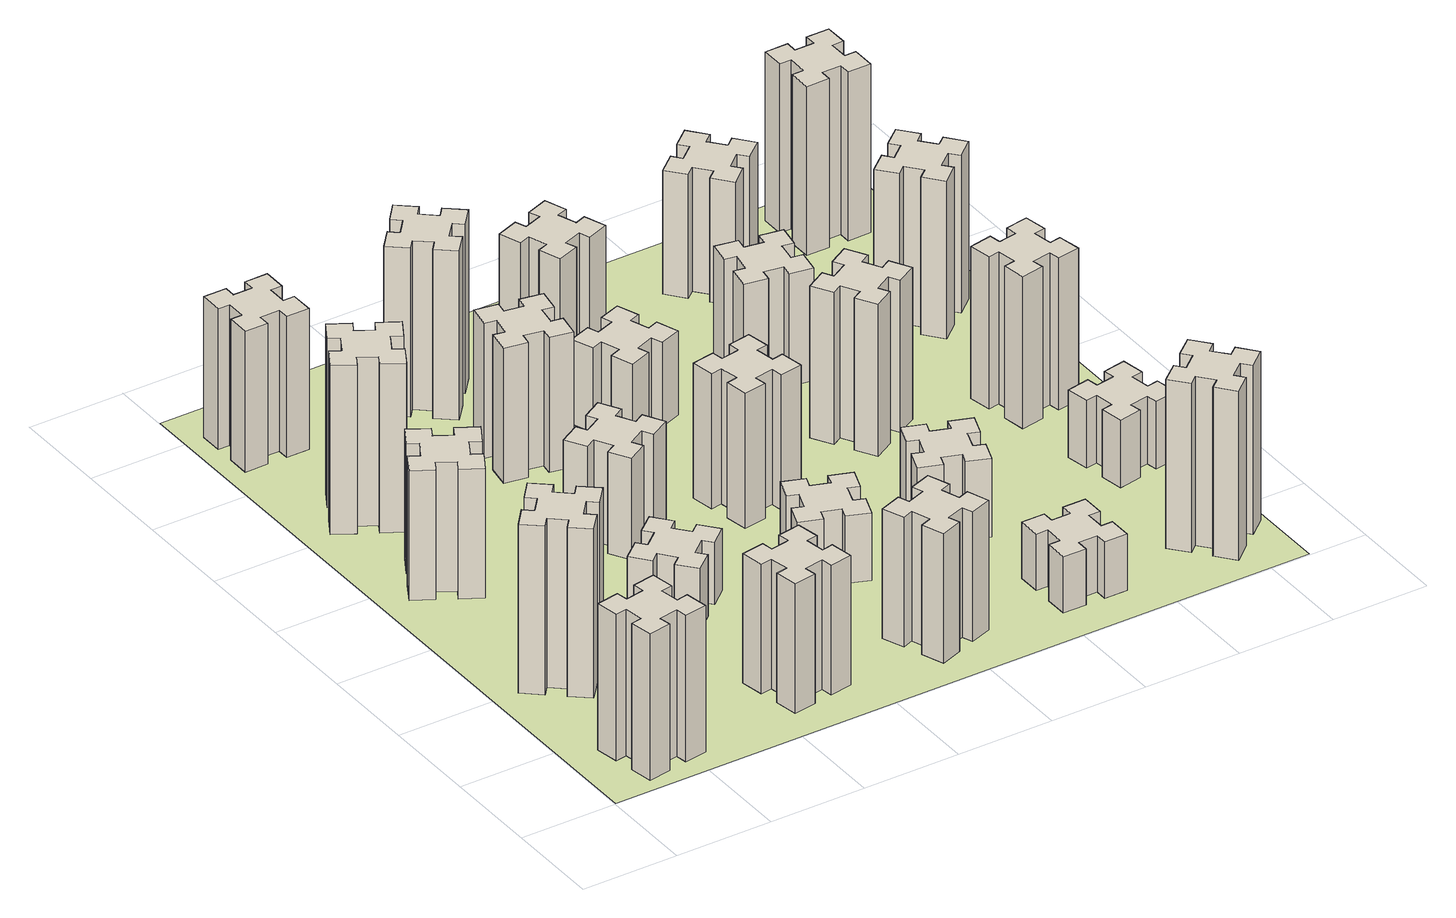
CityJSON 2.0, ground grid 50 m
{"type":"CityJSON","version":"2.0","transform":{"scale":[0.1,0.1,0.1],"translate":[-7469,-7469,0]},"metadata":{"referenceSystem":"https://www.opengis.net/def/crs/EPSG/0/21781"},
"CityObjects":{
"building1":{"type":"Building","attributes":{"class":"1000","function":"1000","usage":"1000","yearOfConstruction":2016,"roofType":"1000","measuredHeight":78,"storeysAboveGround":30,"storeysBelowGround":0},"geometry":[{"type":"Solid","lod":"1","boundaries":[[[[0,1,2,3,4,5,6,7,8,9,10,11,12,13,14,15,16,17,18,19]],[[17,16,20,21]],[[16,15,22,20]],[[15,14,23,22]],[[14,13,24,23]],[[13,12,25,24]],[[12,11,26,25]],[[11,10,27,26]],[[10,9,28,27]],[[9,8,29,28]],[[8,7,30,29]],[[7,6,31,30]],[[6,5,32,31]],[[5,4,33,32]],[[4,3,34,33]],[[3,2,35,34]],[[2,1,36,35]],[[1,0,37,36]],[[0,19,38,37]],[[19,18,39,38]],[[18,17,21,39]],[[24,25,26,27,28,29,30,31,32,33,34,35,36,37,38,39,21,20,22,23]]]]}]},
"building2":{"type":"Building","attributes":{"class":"1000","function":"1000","usage":"1000","yearOfConstruction":2016,"roofType":"1000","measuredHeight":90,"storeysAboveGround":30,"storeysBelowGround":0},"geometry":[{"type":"Solid","lod":"1","boundaries":[[[[40,41,42,43,44,45,46,47,48,49,50,51,52,53,54,55,56,57,58,59]],[[57,56,60,61]],[[56,55,62,60]],[[55,54,63,62]],[[54,53,64,63]],[[53,52,65,64]],[[52,51,66,65]],[[51,50,67,66]],[[50,49,68,67]],[[49,48,69,68]],[[48,47,70,69]],[[47,46,71,70]],[[46,45,72,71]],[[45,44,73,72]],[[44,43,74,73]],[[43,42,75,74]],[[42,41,76,75]],[[41,40,77,76]],[[40,59,78,77]],[[59,58,79,78]],[[58,57,61,79]],[[64,65,66,67,68,69,70,71,72,73,74,75,76,77,78,79,61,60,62,63]]]]}]},
"building3":{"type":"Building","attributes":{"class":"1000","function":"1000","usage":"1000","yearOfConstruction":2016,"roofType":"1000","measuredHeight":69,"storeysAboveGround":30,"storeysBelowGround":0},"geometry":[{"type":"Solid","lod":"1","boundaries":[[[[80,81,82,83,84,85,86,87,88,89,90,91,92,93,94,95,96,97,98,99]],[[97,96,100,101]],[[96,95,102,100]],[[95,94,103,102]],[[94,93,104,103]],[[93,92,105,104]],[[92,91,106,105]],[[91,90,107,106]],[[90,89,108,107]],[[89,88,109,108]],[[88,87,110,109]],[[87,86,111,110]],[[86,85,112,111]],[[85,84,113,112]],[[84,83,114,113]],[[83,82,115,114]],[[82,81,116,115]],[[81,80,117,116]],[[80,99,118,117]],[[99,98,119,118]],[[98,97,101,119]],[[104,105,106,107,108,109,110,111,112,113,114,115,116,117,118,119,101,100,102,103]]]]}]},
"building4":{"type":"Building","attributes":{"class":"1000","function":"1000","usage":"1000","yearOfConstruction":2016,"roofType":"1000","measuredHeight":90,"storeysAboveGround":30,"storeysBelowGround":0},"geometry":[{"type":"Solid","lod":"1","boundaries":[[[[120,121,122,123,124,125,126,127,128,129,130,131,132,133,134,135,136,137,138,139]],[[137,136,140,141]],[[136,135,142,140]],[[135,134,143,142]],[[134,133,144,143]],[[133,132,145,144]],[[132,131,146,145]],[[131,130,147,146]],[[130,129,148,147]],[[129,128,149,148]],[[128,127,150,149]],[[127,126,151,150]],[[126,125,152,151]],[[125,124,153,152]],[[124,123,154,153]],[[123,122,155,154]],[[122,121,156,155]],[[121,120,157,156]],[[120,139,158,157]],[[139,138,159,158]],[[138,137,141,159]],[[144,145,146,147,148,149,150,151,152,153,154,155,156,157,158,159,141,140,142,143]]]]}]},
"building5":{"type":"Building","attributes":{"class":"1000","function":"1000","usage":"1000","yearOfConstruction":2016,"roofType":"1000","measuredHeight":75,"storeysAboveGround":30,"storeysBelowGround":0},"geometry":[{"type":"Solid","lod":"1","boundaries":[[[[160,161,162,163,164,165,166,167,168,169,170,171,172,173,174,175,176,177,178,179]],[[177,176,180,181]],[[176,175,182,180]],[[175,174,183,182]],[[174,173,184,183]],[[173,172,185,184]],[[172,171,186,185]],[[171,170,187,186]],[[170,169,188,187]],[[169,168,189,188]],[[168,167,190,189]],[[167,166,191,190]],[[166,165,192,191]],[[165,164,193,192]],[[164,163,194,193]],[[163,162,195,194]],[[162,161,196,195]],[[161,160,197,196]],[[160,179,198,197]],[[179,178,199,198]],[[178,177,181,199]],[[184,185,186,187,188,189,190,191,192,193,194,195,196,197,198,199,181,180,182,183]]]]}]},
"building6":{"type":"Building","attributes":{"class":"1000","function":"1000","usage":"1000","yearOfConstruction":2016,"roofType":"1000","measuredHeight":69,"storeysAboveGround":30,"storeysBelowGround":0},"geometry":[{"type":"Solid","lod":"1","boundaries":[[[[200,201,202,203,204,205,206,207,208,209,210,211,212,213,214,215,216,217,218,219]],[[217,216,220,221]],[[216,215,222,220]],[[215,214,223,222]],[[214,213,224,223]],[[213,212,225,224]],[[212,211,226,225]],[[211,210,227,226]],[[210,209,228,227]],[[209,208,229,228]],[[208,207,230,229]],[[207,206,231,230]],[[206,205,232,231]],[[205,204,233,232]],[[204,203,234,233]],[[203,202,235,234]],[[202,201,236,235]],[[201,200,237,236]],[[200,219,238,237]],[[219,218,239,238]],[[218,217,221,239]],[[224,225,226,227,228,229,230,231,232,233,234,235,236,237,238,239,221,220,222,223]]]]}]},
"building7":{"type":"Building","attributes":{"class":"1000","function":"1000","usage":"1000","yearOfConstruction":2016,"roofType":"1000","measuredHeight":33,"storeysAboveGround":30,"storeysBelowGround":0},"geometry":[{"type":"Solid","lod":"1","boundaries":[[[[240,241,242,243,244,245,246,247,248,249,250,251,252,253,254,255,256,257,258,259]],[[257,256,260,261]],[[256,255,262,260]],[[255,254,263,262]],[[254,253,264,263]],[[253,252,265,264]],[[252,251,266,265]],[[251,250,267,266]],[[250,249,268,267]],[[249,248,269,268]],[[248,247,270,269]],[[247,246,271,270]],[[246,245,272,271]],[[245,244,273,272]],[[244,243,274,273]],[[243,242,275,274]],[[242,241,276,275]],[[241,240,277,276]],[[240,259,278,277]],[[259,258,279,278]],[[258,257,261,279]],[[264,265,266,267,268,269,270,271,272,273,274,275,276,277,278,279,261,260,262,263]]]]}]},
"building8":{"type":"Building","attributes":{"class":"1000","function":"1000","usage":"1000","yearOfConstruction":2016,"roofType":"1000","measuredHeight":54,"storeysAboveGround":30,"storeysBelowGround":0},"geometry":[{"type":"Solid","lod":"1","boundaries":[[[[280,281,282,283,284,285,286,287,288,289,290,291,292,293,294,295,296,297,298,299]],[[297,296,300,301]],[[296,295,302,300]],[[295,294,303,302]],[[294,293,304,303]],[[293,292,305,304]],[[292,291,306,305]],[[291,290,307,306]],[[290,289,308,307]],[[289,288,309,308]],[[288,287,310,309]],[[287,286,311,310]],[[286,285,312,311]],[[285,284,313,312]],[[284,283,314,313]],[[283,282,315,314]],[[282,281,316,315]],[[281,280,317,316]],[[280,299,318,317]],[[299,298,319,318]],[[298,297,301,319]],[[304,305,306,307,308,309,310,311,312,313,314,315,316,317,318,319,301,300,302,303]]]]}]},
"building9":{"type":"Building","attributes":{"class":"1000","function":"1000","usage":"1000","yearOfConstruction":2016,"roofType":"1000","measuredHeight":72,"storeysAboveGround":30,"storeysBelowGround":0},"geometry":[{"type":"Solid","lod":"1","boundaries":[[[[320,321,322,323,324,325,326,327,328,329,330,331,332,333,334,335,336,337,338,339]],[[337,336,340,341]],[[336,335,342,340]],[[335,334,343,342]],[[334,333,344,343]],[[333,332,345,344]],[[332,331,346,345]],[[331,330,347,346]],[[330,329,348,347]],[[329,328,349,348]],[[328,327,350,349]],[[327,326,351,350]],[[326,325,352,351]],[[325,324,353,352]],[[324,323,354,353]],[[323,322,355,354]],[[322,321,356,355]],[[321,320,357,356]],[[320,339,358,357]],[[339,338,359,358]],[[338,337,341,359]],[[344,345,346,347,348,349,350,351,352,353,354,355,356,357,358,359,341,340,342,343]]]]}]},
"building10":{"type":"Building","attributes":{"class":"1000","function":"1000","usage":"1000","yearOfConstruction":2016,"roofType":"1000","measuredHeight":69,"storeysAboveGround":30,"storeysBelowGround":0},"geometry":[{"type":"Solid","lod":"1","boundaries":[[[[360,361,362,363,364,365,366,367,368,369,370,371,372,373,374,375,376,377,378,379]],[[377,376,380,381]],[[376,375,382,380]],[[375,374,383,382]],[[374,373,384,383]],[[373,372,385,384]],[[372,371,386,385]],[[371,370,387,386]],[[370,369,388,387]],[[369,368,389,388]],[[368,367,390,389]],[[367,366,391,390]],[[366,365,392,391]],[[365,364,393,392]],[[364,363,394,393]],[[363,362,395,394]],[[362,361,396,395]],[[361,360,397,396]],[[360,379,398,397]],[[379,378,399,398]],[[378,377,381,399]],[[384,385,386,387,388,389,390,391,392,393,394,395,396,397,398,399,381,380,382,383]]]]}]},
"building11":{"type":"Building","attributes":{"class":"1000","function":"1000","usage":"1000","yearOfConstruction":2016,"roofType":"1000","measuredHeight":90,"storeysAboveGround":30,"storeysBelowGround":0},"geometry":[{"type":"Solid","lod":"1","boundaries":[[[[400,401,402,403,404,405,406,407,408,409,410,411,412,413,414,415,416,417,418,419]],[[417,416,420,421]],[[416,415,422,420]],[[415,414,423,422]],[[414,413,424,423]],[[413,412,425,424]],[[412,411,426,425]],[[411,410,427,426]],[[410,409,428,427]],[[409,408,429,428]],[[408,407,430,429]],[[407,406,431,430]],[[406,405,432,431]],[[405,404,433,432]],[[404,403,434,433]],[[403,402,435,434]],[[402,401,436,435]],[[401,400,437,436]],[[400,419,438,437]],[[419,418,439,438]],[[418,417,421,439]],[[424,425,426,427,428,429,430,431,432,433,434,435,436,437,438,439,421,420,422,423]]]]}]},
"building12":{"type":"Building","attributes":{"class":"1000","function":"1000","usage":"1000","yearOfConstruction":2016,"roofType":"1000","measuredHeight":36,"storeysAboveGround":30,"storeysBelowGround":0},"geometry":[{"type":"Solid","lod":"1","boundaries":[[[[440,441,442,443,444,445,446,447,448,449,450,451,452,453,454,455,456,457,458,459]],[[457,456,460,461]],[[456,455,462,460]],[[455,454,463,462]],[[454,453,464,463]],[[453,452,465,464]],[[452,451,466,465]],[[451,450,467,466]],[[450,449,468,467]],[[449,448,469,468]],[[448,447,470,469]],[[447,446,471,470]],[[446,445,472,471]],[[445,444,473,472]],[[444,443,474,473]],[[443,442,475,474]],[[442,441,476,475]],[[441,440,477,476]],[[440,459,478,477]],[[459,458,479,478]],[[458,457,461,479]],[[464,465,466,467,468,469,470,471,472,473,474,475,476,477,478,479,461,460,462,463]]]]}]},
"building13":{"type":"Building","attributes":{"class":"1000","function":"1000","usage":"1000","yearOfConstruction":2016,"roofType":"1000","measuredHeight":72,"storeysAboveGround":30,"storeysBelowGround":0},"geometry":[{"type":"Solid","lod":"1","boundaries":[[[[480,481,482,483,484,485,486,487,488,489,490,491,492,493,494,495,496,497,498,499]],[[497,496,500,501]],[[496,495,502,500]],[[495,494,503,502]],[[494,493,504,503]],[[493,492,505,504]],[[492,491,506,505]],[[491,490,507,506]],[[490,489,508,507]],[[489,488,509,508]],[[488,487,510,509]],[[487,486,511,510]],[[486,485,512,511]],[[485,484,513,512]],[[484,483,514,513]],[[483,482,515,514]],[[482,481,516,515]],[[481,480,517,516]],[[480,499,518,517]],[[499,498,519,518]],[[498,497,501,519]],[[504,505,506,507,508,509,510,511,512,513,514,515,516,517,518,519,501,500,502,503]]]]}]},
"building14":{"type":"Building","attributes":{"class":"1000","function":"1000","usage":"1000","yearOfConstruction":2016,"roofType":"1000","measuredHeight":45,"storeysAboveGround":30,"storeysBelowGround":0},"geometry":[{"type":"Solid","lod":"1","boundaries":[[[[520,521,522,523,524,525,526,527,528,529,530,531,532,533,534,535,536,537,538,539]],[[537,536,540,541]],[[536,535,542,540]],[[535,534,543,542]],[[534,533,544,543]],[[533,532,545,544]],[[532,531,546,545]],[[531,530,547,546]],[[530,529,548,547]],[[529,528,549,548]],[[528,527,550,549]],[[527,526,551,550]],[[526,525,552,551]],[[525,524,553,552]],[[524,523,554,553]],[[523,522,555,554]],[[522,521,556,555]],[[521,520,557,556]],[[520,539,558,557]],[[539,538,559,558]],[[538,537,541,559]],[[544,545,546,547,548,549,550,551,552,553,554,555,556,557,558,559,541,540,542,543]]]]}]},
"building15":{"type":"Building","attributes":{"class":"1000","function":"1000","usage":"1000","yearOfConstruction":2016,"roofType":"1000","measuredHeight":30,"storeysAboveGround":30,"storeysBelowGround":0},"geometry":[{"type":"Solid","lod":"1","boundaries":[[[[560,561,562,563,564,565,566,567,568,569,570,571,572,573,574,575,576,577,578,579]],[[577,576,580,581]],[[576,575,582,580]],[[575,574,583,582]],[[574,573,584,583]],[[573,572,585,584]],[[572,571,586,585]],[[571,570,587,586]],[[570,569,588,587]],[[569,568,589,588]],[[568,567,590,589]],[[567,566,591,590]],[[566,565,592,591]],[[565,564,593,592]],[[564,563,594,593]],[[563,562,595,594]],[[562,561,596,595]],[[561,560,597,596]],[[560,579,598,597]],[[579,578,599,598]],[[578,577,581,599]],[[584,585,586,587,588,589,590,591,592,593,594,595,596,597,598,599,581,580,582,583]]]]}]},
"building16":{"type":"Building","attributes":{"class":"1000","function":"1000","usage":"1000","yearOfConstruction":2016,"roofType":"1000","measuredHeight":42,"storeysAboveGround":30,"storeysBelowGround":0},"geometry":[{"type":"Solid","lod":"1","boundaries":[[[[600,601,602,603,604,605,606,607,608,609,610,611,612,613,614,615,616,617,618,619]],[[617,616,620,621]],[[616,615,622,620]],[[615,614,623,622]],[[614,613,624,623]],[[613,612,625,624]],[[612,611,626,625]],[[611,610,627,626]],[[610,609,628,627]],[[609,608,629,628]],[[608,607,630,629]],[[607,606,631,630]],[[606,605,632,631]],[[605,604,633,632]],[[604,603,634,633]],[[603,602,635,634]],[[602,601,636,635]],[[601,600,637,636]],[[600,619,638,637]],[[619,618,639,638]],[[618,617,621,639]],[[624,625,626,627,628,629,630,631,632,633,634,635,636,637,638,639,621,620,622,623]]]]}]},
"building17":{"type":"Building","attributes":{"class":"1000","function":"1000","usage":"1000","yearOfConstruction":2016,"roofType":"1000","measuredHeight":57,"storeysAboveGround":30,"storeysBelowGround":0},"geometry":[{"type":"Solid","lod":"1","boundaries":[[[[640,641,642,643,644,645,646,647,648,649,650,651,652,653,654,655,656,657,658,659]],[[657,656,660,661]],[[656,655,662,660]],[[655,654,663,662]],[[654,653,664,663]],[[653,652,665,664]],[[652,651,666,665]],[[651,650,667,666]],[[650,649,668,667]],[[649,648,669,668]],[[648,647,670,669]],[[647,646,671,670]],[[646,645,672,671]],[[645,644,673,672]],[[644,643,674,673]],[[643,642,675,674]],[[642,641,676,675]],[[641,640,677,676]],[[640,659,678,677]],[[659,658,679,678]],[[658,657,661,679]],[[664,665,666,667,668,669,670,671,672,673,674,675,676,677,678,679,661,660,662,663]]]]}]},
"building18":{"type":"Building","attributes":{"class":"1000","function":"1000","usage":"1000","yearOfConstruction":2016,"roofType":"1000","measuredHeight":81,"storeysAboveGround":30,"storeysBelowGround":0},"geometry":[{"type":"Solid","lod":"1","boundaries":[[[[680,681,682,683,684,685,686,687,688,689,690,691,692,693,694,695,696,697,698,699]],[[697,696,700,701]],[[696,695,702,700]],[[695,694,703,702]],[[694,693,704,703]],[[693,692,705,704]],[[692,691,706,705]],[[691,690,707,706]],[[690,689,708,707]],[[689,688,709,708]],[[688,687,710,709]],[[687,686,711,710]],[[686,685,712,711]],[[685,684,713,712]],[[684,683,714,713]],[[683,682,715,714]],[[682,681,716,715]],[[681,680,717,716]],[[680,699,718,717]],[[699,698,719,718]],[[698,697,701,719]],[[704,705,706,707,708,709,710,711,712,713,714,715,716,717,718,719,701,700,702,703]]]]}]},
"building19":{"type":"Building","attributes":{"class":"1000","function":"1000","usage":"1000","yearOfConstruction":2016,"roofType":"1000","measuredHeight":60,"storeysAboveGround":30,"storeysBelowGround":0},"geometry":[{"type":"Solid","lod":"1","boundaries":[[[[720,721,722,723,724,725,726,727,728,729,730,731,732,733,734,735,736,737,738,739]],[[737,736,740,741]],[[736,735,742,740]],[[735,734,743,742]],[[734,733,744,743]],[[733,732,745,744]],[[732,731,746,745]],[[731,730,747,746]],[[730,729,748,747]],[[729,728,749,748]],[[728,727,750,749]],[[727,726,751,750]],[[726,725,752,751]],[[725,724,753,752]],[[724,723,754,753]],[[723,722,755,754]],[[722,721,756,755]],[[721,720,757,756]],[[720,739,758,757]],[[739,738,759,758]],[[738,737,741,759]],[[744,745,746,747,748,749,750,751,752,753,754,755,756,757,758,759,741,740,742,743]]]]}]},
"building20":{"type":"Building","attributes":{"class":"1000","function":"1000","usage":"1000","yearOfConstruction":2016,"roofType":"1000","measuredHeight":90,"storeysAboveGround":30,"storeysBelowGround":0},"geometry":[{"type":"Solid","lod":"1","boundaries":[[[[760,761,762,763,764,765,766,767,768,769,770,771,772,773,774,775,776,777,778,779]],[[777,776,780,781]],[[776,775,782,780]],[[775,774,783,782]],[[774,773,784,783]],[[773,772,785,784]],[[772,771,786,785]],[[771,770,787,786]],[[770,769,788,787]],[[769,768,789,788]],[[768,767,790,789]],[[767,766,791,790]],[[766,765,792,791]],[[765,764,793,792]],[[764,763,794,793]],[[763,762,795,794]],[[762,761,796,795]],[[761,760,797,796]],[[760,779,798,797]],[[779,778,799,798]],[[778,777,781,799]],[[784,785,786,787,788,789,790,791,792,793,794,795,796,797,798,799,781,780,782,783]]]]}]},
"building21":{"type":"Building","attributes":{"class":"1000","function":"1000","usage":"1000","yearOfConstruction":2016,"roofType":"1000","measuredHeight":66,"storeysAboveGround":30,"storeysBelowGround":0},"geometry":[{"type":"Solid","lod":"1","boundaries":[[[[800,801,802,803,804,805,806,807,808,809,810,811,812,813,814,815,816,817,818,819]],[[817,816,820,821]],[[816,815,822,820]],[[815,814,823,822]],[[814,813,824,823]],[[813,812,825,824]],[[812,811,826,825]],[[811,810,827,826]],[[810,809,828,827]],[[809,808,829,828]],[[808,807,830,829]],[[807,806,831,830]],[[806,805,832,831]],[[805,804,833,832]],[[804,803,834,833]],[[803,802,835,834]],[[802,801,836,835]],[[801,800,837,836]],[[800,819,838,837]],[[819,818,839,838]],[[818,817,821,839]],[[824,825,826,827,828,829,830,831,832,833,834,835,836,837,838,839,821,820,822,823]]]]}]},
"building22":{"type":"Building","attributes":{"class":"1000","function":"1000","usage":"1000","yearOfConstruction":2016,"roofType":"1000","measuredHeight":36,"storeysAboveGround":30,"storeysBelowGround":0},"geometry":[{"type":"Solid","lod":"1","boundaries":[[[[840,841,842,843,844,845,846,847,848,849,850,851,852,853,854,855,856,857,858,859]],[[857,856,860,861]],[[856,855,862,860]],[[855,854,863,862]],[[854,853,864,863]],[[853,852,865,864]],[[852,851,866,865]],[[851,850,867,866]],[[850,849,868,867]],[[849,848,869,868]],[[848,847,870,869]],[[847,846,871,870]],[[846,845,872,871]],[[845,844,873,872]],[[844,843,874,873]],[[843,842,875,874]],[[842,841,876,875]],[[841,840,877,876]],[[840,859,878,877]],[[859,858,879,878]],[[858,857,861,879]],[[864,865,866,867,868,869,870,871,872,873,874,875,876,877,878,879,861,860,862,863]]]]}]},
"building23":{"type":"Building","attributes":{"class":"1000","function":"1000","usage":"1000","yearOfConstruction":2016,"roofType":"1000","measuredHeight":81,"storeysAboveGround":30,"storeysBelowGround":0},"geometry":[{"type":"Solid","lod":"1","boundaries":[[[[880,881,882,883,884,885,886,887,888,889,890,891,892,893,894,895,896,897,898,899]],[[897,896,900,901]],[[896,895,902,900]],[[895,894,903,902]],[[894,893,904,903]],[[893,892,905,904]],[[892,891,906,905]],[[891,890,907,906]],[[890,889,908,907]],[[889,888,909,908]],[[888,887,910,909]],[[887,886,911,910]],[[886,885,912,911]],[[885,884,913,912]],[[884,883,914,913]],[[883,882,915,914]],[[882,881,916,915]],[[881,880,917,916]],[[880,899,918,917]],[[899,898,919,918]],[[898,897,901,919]],[[904,905,906,907,908,909,910,911,912,913,914,915,916,917,918,919,901,900,902,903]]]]}]},
"building24":{"type":"Building","attributes":{"class":"1000","function":"1000","usage":"1000","yearOfConstruction":2016,"roofType":"1000","measuredHeight":84,"storeysAboveGround":30,"storeysBelowGround":0},"geometry":[{"type":"Solid","lod":"1","boundaries":[[[[920,921,922,923,924,925,926,927,928,929,930,931,932,933,934,935,936,937,938,939]],[[937,936,940,941]],[[936,935,942,940]],[[935,934,943,942]],[[934,933,944,943]],[[933,932,945,944]],[[932,931,946,945]],[[931,930,947,946]],[[930,929,948,947]],[[929,928,949,948]],[[928,927,950,949]],[[927,926,951,950]],[[926,925,952,951]],[[925,924,953,952]],[[924,923,954,953]],[[923,922,955,954]],[[922,921,956,955]],[[921,920,957,956]],[[920,939,958,957]],[[939,938,959,958]],[[938,937,941,959]],[[944,945,946,947,948,949,950,951,952,953,954,955,956,957,958,959,941,940,942,943]]]]}]},
"building25":{"type":"Building","attributes":{"class":"1000","function":"1000","usage":"1000","yearOfConstruction":2016,"roofType":"1000","measuredHeight":90,"storeysAboveGround":30,"storeysBelowGround":0},"geometry":[{"type":"Solid","lod":"1","boundaries":[[[[960,961,962,963,964,965,966,967,968,969,970,971,972,973,974,975,976,977,978,979]],[[977,976,980,981]],[[976,975,982,980]],[[975,974,983,982]],[[974,973,984,983]],[[973,972,985,984]],[[972,971,986,985]],[[971,970,987,986]],[[970,969,988,987]],[[969,968,989,988]],[[968,967,990,989]],[[967,966,991,990]],[[966,965,992,991]],[[965,964,993,992]],[[964,963,994,993]],[[963,962,995,994]],[[962,961,996,995]],[[961,960,997,996]],[[960,979,998,997]],[[979,978,999,998]],[[978,977,981,999]],[[984,985,986,987,988,989,990,991,992,993,994,995,996,997,998,999,981,980,982,983]]]]}]},
"landuse1":{"type":"LandUse","attributes":{"name":"plot1","function":"1010"},"geometry":[{"type":"MultiSurface","lod":"1","boundaries":[[[1000,1001,1002,1003]]]}]}
},
"vertices":[
[345,158,0],[444,176,0],[454,117,0],[572,137,0],[551,256,0],[492,245,0],[475,344,0],[534,354,0],[513,472,0],[395,451,0],[405,392,0],[307,375,0],[297,434,0],[178,413,0],[199,295,0],[258,305,0],[276,207,0],[217,197,0],[237,78,0],[356,99,0],[276,207,780],[217,197,780],[258,305,780],[199,295,780],[178,413,780],[297,434,780],[307,375,780],[405,392,780],[395,451,780],[513,472,780],[534,354,780],[475,344,780],[492,245,780],[551,256,780],[572,137,780],[454,117,780],[444,176,780],[345,158,780],[356,99,780],[237,78,780],
[484,1067,0],[408,1132,0],[446,1178,0],[354,1255,0],[277,1163,0],[323,1124,0],[259,1048,0],[213,1086,0],[136,994,0],[228,917,0],[266,963,0],[343,899,0],[304,853,0],[396,776,0],[473,868,0],[427,906,0],[492,983,0],[538,944,0],[615,1036,0],[523,1113,0],[492,983,900],[538,944,900],[427,906,900],[473,868,900],[396,776,900],[304,853,900],[343,899,900],[266,963,900],[228,917,900],[136,994,900],[213,1086,900],[259,1048,900],[323,1124,900],[277,1163,900],[354,1255,900],[446,1178,900],[408,1132,900],[484,1067,900],[523,1113,900],[615,1036,900],
[474,2026,0],[387,2076,0],[417,2128,0],[313,2188,0],[253,2084,0],[305,2054,0],[255,1967,0],[203,1997,0],[143,1893,0],[247,1833,0],[277,1885,0],[364,1835,0],[334,1783,0],[438,1723,0],[498,1827,0],[446,1857,0],[496,1944,0],[548,1914,0],[608,2018,0],[504,2078,0],[496,1944,690],[548,1914,690],[446,1857,690],[498,1827,690],[438,1723,690],[334,1783,690],[364,1835,690],[277,1885,690],[247,1833,690],[143,1893,690],[203,1997,690],[255,1967,690],[305,2054,690],[253,2084,690],[313,2188,690],[417,2128,690],[387,2076,690],[474,2026,690],[504,2078,690],[608,2018,690],
[446,2497,0],[496,2584,0],[548,2554,0],[608,2658,0],[504,2718,0],[474,2666,0],[387,2716,0],[417,2768,0],[313,2828,0],[253,2724,0],[305,2694,0],[255,2607,0],[203,2637,0],[143,2533,0],[247,2473,0],[277,2525,0],[364,2475,0],[334,2423,0],[438,2363,0],[498,2467,0],[364,2475,900],[334,2423,900],[277,2525,900],[247,2473,900],[143,2533,900],[203,2637,900],[255,2607,900],[305,2694,900],[253,2724,900],[313,2828,900],[417,2768,900],[387,2716,900],[474,2666,900],[504,2718,900],[608,2658,900],[548,2554,900],[496,2584,900],[446,2497,900],[498,2467,900],[438,2363,900],
[225,3225,0],[325,3225,0],[325,3165,0],[445,3165,0],[445,3285,0],[385,3285,0],[385,3385,0],[445,3385,0],[445,3505,0],[325,3505,0],[325,3445,0],[225,3445,0],[225,3505,0],[105,3505,0],[105,3385,0],[165,3385,0],[165,3285,0],[105,3285,0],[105,3165,0],[225,3165,0],[165,3285,750],[105,3285,750],[165,3385,750],[105,3385,750],[105,3505,750],[225,3505,750],[225,3445,750],[325,3445,750],[325,3505,750],[445,3505,750],[445,3385,750],[385,3385,750],[385,3285,750],[445,3285,750],[445,3165,750],[325,3165,750],[325,3225,750],[225,3225,750],[225,3165,750],[105,3165,750],
[1332,345,0],[1315,444,0],[1374,454,0],[1353,572,0],[1235,551,0],[1245,492,0],[1147,475,0],[1137,534,0],[1018,513,0],[1039,395,0],[1098,405,0],[1116,307,0],[1057,297,0],[1077,178,0],[1196,199,0],[1185,258,0],[1284,276,0],[1294,217,0],[1412,237,0],[1391,356,0],[1284,276,690],[1294,217,690],[1185,258,690],[1196,199,690],[1077,178,690],[1057,297,690],[1116,307,690],[1098,405,690],[1039,395,690],[1018,513,690],[1137,534,690],[1147,475,690],[1245,492,690],[1235,551,690],[1353,572,690],[1374,454,690],[1315,444,690],[1332,345,690],[1391,356,690],[1412,237,690],
[1083,1332,0],[1006,1267,0],[968,1313,0],[876,1236,0],[953,1144,0],[999,1183,0],[1063,1106,0],[1017,1068,0],[1094,976,0],[1186,1053,0],[1148,1099,0],[1224,1163,0],[1263,1117,0],[1355,1194,0],[1278,1286,0],[1232,1248,0],[1167,1324,0],[1213,1363,0],[1136,1455,0],[1044,1378,0],[1167,1324,330],[1213,1363,330],[1232,1248,330],[1278,1286,330],[1355,1194,330],[1263,1117,330],[1224,1163,330],[1148,1099,330],[1186,1053,330],[1094,976,330],[1017,1068,330],[1063,1106,330],[999,1183,330],[953,1144,330],[876,1236,330],[968,1313,330],[1006,1267,330],[1083,1332,330],[1044,1378,330],[1136,1455,330],
[1336,1867,0],[1286,1954,0],[1338,1984,0],[1278,2088,0],[1174,2028,0],[1204,1976,0],[1117,1926,0],[1087,1978,0],[983,1918,0],[1043,1814,0],[1095,1844,0],[1145,1757,0],[1093,1727,0],[1153,1623,0],[1257,1683,0],[1227,1735,0],[1314,1785,0],[1344,1733,0],[1448,1793,0],[1388,1897,0],[1314,1785,540],[1344,1733,540],[1227,1735,540],[1257,1683,540],[1153,1623,540],[1093,1727,540],[1145,1757,540],[1095,1844,540],[1043,1814,540],[983,1918,540],[1087,1978,540],[1117,1926,540],[1204,1976,540],[1174,2028,540],[1278,2088,540],[1338,1984,540],[1286,1954,540],[1336,1867,540],[1388,1897,540],[1448,1793,540],
[1315,2527,0],[1332,2625,0],[1391,2615,0],[1412,2733,0],[1294,2754,0],[1284,2695,0],[1185,2712,0],[1196,2771,0],[1077,2792,0],[1057,2674,0],[1116,2664,0],[1098,2565,0],[1039,2576,0],[1018,2457,0],[1137,2437,0],[1147,2496,0],[1245,2478,0],[1235,2419,0],[1353,2398,0],[1374,2517,0],[1245,2478,720],[1235,2419,720],[1147,2496,720],[1137,2437,720],[1018,2457,720],[1039,2576,720],[1098,2565,720],[1116,2664,720],[1057,2674,720],[1077,2792,720],[1196,2771,720],[1185,2712,720],[1284,2695,720],[1294,2754,720],[1412,2733,720],[1391,2615,720],[1332,2625,720],[1315,2527,720],[1374,2517,720],[1353,2398,720],
[1965,496,0],[1871,462,0],[1850,518,0],[1737,477,0],[1779,364,0],[1835,385,0],[1869,291,0],[1813,270,0],[1854,157,0],[1967,199,0],[1946,255,0],[2040,289,0],[2060,233,0],[2173,274,0],[2132,387,0],[2076,366,0],[2042,460,0],[2098,480,0],[2057,593,0],[1944,552,0],[2042,460,690],[2098,480,690],[2076,366,690],[2132,387,690],[2173,274,690],[2060,233,690],[2040,289,690],[1946,255,690],[1967,199,690],[1854,157,690],[1813,270,690],[1869,291,690],[1835,385,690],[1779,364,690],[1737,477,690],[1850,518,690],[1871,462,690],[1965,496,690],[1944,552,690],[2057,593,690],
[1006,3183,0],[1083,3119,0],[1044,3073,0],[1136,2996,0],[1213,3088,0],[1167,3126,0],[1232,3203,0],[1278,3164,0],[1355,3256,0],[1263,3333,0],[1224,3287,0],[1148,3352,0],[1186,3398,0],[1094,3475,0],[1017,3383,0],[1063,3344,0],[999,3268,0],[953,3306,0],[876,3214,0],[968,3137,0],[999,3268,900],[953,3306,900],[1063,3344,900],[1017,3383,900],[1094,3475,900],[1186,3398,900],[1148,3352,900],[1224,3287,900],[1263,3333,900],[1355,3256,900],[1278,3164,900],[1232,3203,900],[1167,3126,900],[1213,3088,900],[1136,2996,900],[1044,3073,900],[1083,3119,900],[1006,3183,900],[968,3137,900],[876,3214,900],
[1769,1200,0],[1735,1106,0],[1679,1127,0],[1637,1014,0],[1750,973,0],[1771,1029,0],[1865,995,0],[1844,939,0],[1957,897,0],[1998,1010,0],[1942,1031,0],[1976,1125,0],[2032,1104,0],[2073,1217,0],[1960,1258,0],[1940,1202,0],[1846,1236,0],[1867,1292,0],[1754,1333,0],[1713,1220,0],[1846,1236,360],[1867,1292,360],[1940,1202,360],[1960,1258,360],[2073,1217,360],[2032,1104,360],[1976,1125,360],[1942,1031,360],[1998,1010,360],[1957,897,360],[1844,939,360],[1865,995,360],[1771,1029,360],[1750,973,360],[1637,1014,360],[1679,1127,360],[1735,1106,360],[1769,1200,360],[1713,1220,360],[1754,1333,360],
[1972,1725,0],[1955,1824,0],[2014,1834,0],[1993,1952,0],[1875,1931,0],[1885,1872,0],[1787,1855,0],[1777,1914,0],[1658,1893,0],[1679,1775,0],[1738,1785,0],[1756,1687,0],[1697,1677,0],[1717,1558,0],[1836,1579,0],[1825,1638,0],[1924,1656,0],[1934,1597,0],[2052,1617,0],[2031,1736,0],[1924,1656,720],[1934,1597,720],[1825,1638,720],[1836,1579,720],[1717,1558,720],[1697,1677,720],[1756,1687,720],[1738,1785,720],[1679,1775,720],[1658,1893,720],[1777,1914,720],[1787,1855,720],[1885,1872,720],[1875,1931,720],[1993,1952,720],[2014,1834,720],[1955,1824,720],[1972,1725,720],[2031,1736,720],[2052,1617,720],
[1876,2586,0],[1842,2680,0],[1898,2700,0],[1857,2813,0],[1744,2772,0],[1765,2716,0],[1671,2682,0],[1650,2738,0],[1537,2697,0],[1579,2584,0],[1635,2605,0],[1669,2511,0],[1613,2490,0],[1654,2377,0],[1767,2419,0],[1746,2475,0],[1840,2509,0],[1860,2453,0],[1973,2494,0],[1932,2607,0],[1840,2509,450],[1860,2453,450],[1746,2475,450],[1767,2419,450],[1654,2377,450],[1613,2490,450],[1669,2511,450],[1635,2605,450],[1579,2584,450],[1537,2697,450],[1650,2738,450],[1671,2682,450],[1765,2716,450],[1744,2772,450],[1857,2813,450],[1898,2700,450],[1842,2680,450],[1876,2586,450],[1932,2607,450],[1973,2494,450],
[2645,265,0],[2745,265,0],[2745,205,0],[2865,205,0],[2865,325,0],[2805,325,0],[2805,425,0],[2865,425,0],[2865,545,0],[2745,545,0],[2745,485,0],[2645,485,0],[2645,545,0],[2525,545,0],[2525,425,0],[2585,425,0],[2585,325,0],[2525,325,0],[2525,205,0],[2645,205,0],[2585,325,300],[2525,325,300],[2585,425,300],[2525,425,300],[2525,545,300],[2645,545,300],[2645,485,300],[2745,485,300],[2745,545,300],[2865,545,300],[2865,425,300],[2805,425,300],[2805,325,300],[2865,325,300],[2865,205,300],[2745,205,300],[2745,265,300],[2645,265,300],[2645,205,300],[2525,205,300],
[2582,1031,0],[2616,1125,0],[2672,1104,0],[2713,1217,0],[2600,1258,0],[2580,1202,0],[2486,1236,0],[2507,1292,0],[2394,1333,0],[2353,1220,0],[2409,1200,0],[2375,1106,0],[2319,1127,0],[2277,1014,0],[2390,973,0],[2411,1029,0],[2505,995,0],[2484,939,0],[2597,897,0],[2638,1010,0],[2505,995,420],[2484,939,420],[2411,1029,420],[2390,973,420],[2277,1014,420],[2319,1127,420],[2375,1106,420],[2409,1200,420],[2353,1220,420],[2394,1333,420],[2507,1292,420],[2486,1236,420],[2580,1202,420],[2600,1258,420],[2713,1217,420],[2672,1104,420],[2616,1125,420],[2582,1031,420],[2638,1010,420],[2597,897,420],
[1846,3215,0],[1940,3249,0],[1960,3193,0],[2073,3234,0],[2032,3347,0],[1976,3326,0],[1942,3420,0],[1998,3440,0],[1957,3553,0],[1844,3512,0],[1865,3456,0],[1771,3422,0],[1750,3478,0],[1637,3437,0],[1679,3324,0],[1735,3345,0],[1769,3251,0],[1713,3230,0],[1754,3117,0],[1867,3159,0],[1769,3251,570],[1713,3230,570],[1735,3345,570],[1679,3324,570],[1637,3437,570],[1750,3478,570],[1771,3422,570],[1865,3456,570],[1844,3512,570],[1957,3553,570],[1998,3440,570],[1942,3420,570],[1976,3326,570],[2032,3347,570],[2073,3234,570],[1960,3193,570],[1940,3249,570],[1846,3215,570],[1867,3159,570],[1754,3117,570],
[2716,1967,0],[2666,2054,0],[2718,2084,0],[2658,2188,0],[2554,2128,0],[2584,2076,0],[2497,2026,0],[2467,2078,0],[2363,2018,0],[2423,1914,0],[2475,1944,0],[2525,1857,0],[2473,1827,0],[2533,1723,0],[2637,1783,0],[2607,1835,0],[2694,1885,0],[2724,1833,0],[2828,1893,0],[2768,1997,0],[2694,1885,810],[2724,1833,810],[2607,1835,810],[2637,1783,810],[2533,1723,810],[2473,1827,810],[2525,1857,810],[2475,1944,810],[2423,1914,810],[2363,2018,810],[2467,2078,810],[2497,2026,810],[2584,2076,810],[2554,2128,810],[2658,2188,810],[2718,2084,810],[2666,2054,810],[2716,1967,810],[2768,1997,810],[2828,1893,810],
[2564,2695,0],[2465,2712,0],[2476,2771,0],[2357,2792,0],[2337,2674,0],[2396,2664,0],[2378,2565,0],[2319,2576,0],[2298,2457,0],[2417,2437,0],[2427,2496,0],[2525,2478,0],[2515,2419,0],[2633,2398,0],[2654,2517,0],[2595,2527,0],[2612,2625,0],[2671,2615,0],[2692,2733,0],[2574,2754,0],[2612,2625,600],[2671,2615,600],[2595,2527,600],[2654,2517,600],[2633,2398,600],[2515,2419,600],[2525,2478,600],[2427,2496,600],[2417,2437,600],[2298,2457,600],[2319,2576,600],[2378,2565,600],[2396,2664,600],[2337,2674,600],[2357,2792,600],[2476,2771,600],[2465,2712,600],[2564,2695,600],[2574,2754,600],[2692,2733,600],
[3468,259,0],[3544,323,0],[3583,277,0],[3675,354,0],[3598,446,0],[3552,408,0],[3487,484,0],[3533,523,0],[3456,615,0],[3364,538,0],[3403,492,0],[3326,427,0],[3288,473,0],[3196,396,0],[3273,304,0],[3319,343,0],[3383,266,0],[3337,228,0],[3414,136,0],[3506,213,0],[3383,266,900],[3337,228,900],[3319,343,900],[3273,304,900],[3196,396,900],[3288,473,900],[3326,427,900],[3403,492,900],[3364,538,900],[3456,615,900],[3533,523,900],[3487,484,900],[3552,408,900],[3598,446,900],[3675,354,900],[3583,277,900],[3544,323,900],[3468,259,900],[3506,213,900],[3414,136,900],
[2812,3368,0],[2747,3444,0],[2793,3483,0],[2716,3575,0],[2624,3498,0],[2663,3452,0],[2586,3387,0],[2548,3433,0],[2456,3356,0],[2533,3264,0],[2579,3303,0],[2643,3226,0],[2597,3188,0],[2674,3096,0],[2766,3173,0],[2728,3219,0],[2804,3283,0],[2843,3237,0],[2935,3314,0],[2858,3406,0],[2804,3283,660],[2843,3237,660],[2728,3219,660],[2766,3173,660],[2674,3096,660],[2597,3188,660],[2643,3226,660],[2579,3303,660],[2533,3264,660],[2456,3356,660],[2548,3433,660],[2586,3387,660],[2663,3452,660],[2624,3498,660],[2716,3575,660],[2793,3483,660],[2747,3444,660],[2812,3368,660],[2858,3406,660],[2935,3314,660],
[3465,1232,0],[3367,1215,0],[3357,1274,0],[3238,1253,0],[3259,1135,0],[3318,1145,0],[3336,1047,0],[3277,1037,0],[3297,918,0],[3416,939,0],[3405,998,0],[3504,1016,0],[3514,957,0],[3632,977,0],[3611,1096,0],[3552,1085,0],[3535,1184,0],[3594,1194,0],[3573,1312,0],[3455,1291,0],[3535,1184,360],[3594,1194,360],[3552,1085,360],[3611,1096,360],[3632,977,360],[3514,957,360],[3504,1016,360],[3405,998,360],[3416,939,360],[3297,918,360],[3277,1037,360],[3336,1047,360],[3318,1145,360],[3259,1135,360],[3238,1253,360],[3357,1274,360],[3367,1215,360],[3465,1232,360],[3455,1291,360],[3573,1312,360],
[3365,1872,0],[3267,1855,0],[3257,1914,0],[3138,1893,0],[3159,1775,0],[3218,1785,0],[3236,1687,0],[3177,1677,0],[3197,1558,0],[3316,1579,0],[3305,1638,0],[3404,1656,0],[3414,1597,0],[3532,1617,0],[3511,1736,0],[3452,1725,0],[3435,1824,0],[3494,1834,0],[3473,1952,0],[3355,1931,0],[3435,1824,810],[3494,1834,810],[3452,1725,810],[3511,1736,810],[3532,1617,810],[3414,1597,810],[3404,1656,810],[3305,1638,810],[3316,1579,810],[3197,1558,810],[3177,1677,810],[3236,1687,810],[3218,1785,810],[3159,1775,810],[3138,1893,810],[3257,1914,810],[3267,1855,810],[3365,1872,810],[3355,1931,810],[3473,1952,810],
[3452,2628,0],[3387,2704,0],[3433,2743,0],[3356,2835,0],[3264,2758,0],[3303,2712,0],[3226,2647,0],[3188,2693,0],[3096,2616,0],[3173,2524,0],[3219,2563,0],[3283,2486,0],[3237,2448,0],[3314,2356,0],[3406,2433,0],[3368,2479,0],[3444,2543,0],[3483,2497,0],[3575,2574,0],[3498,2666,0],[3444,2543,840],[3483,2497,840],[3368,2479,840],[3406,2433,840],[3314,2356,840],[3237,2448,840],[3283,2486,840],[3219,2563,840],[3173,2524,840],[3096,2616,840],[3188,2693,840],[3226,2647,840],[3303,2712,840],[3264,2758,840],[3356,2835,840],[3433,2743,840],[3387,2704,840],[3452,2628,840],[3498,2666,840],[3575,2574,840],
[3285,3325,0],[3385,3325,0],[3385,3265,0],[3505,3265,0],[3505,3385,0],[3445,3385,0],[3445,3485,0],[3505,3485,0],[3505,3605,0],[3385,3605,0],[3385,3545,0],[3285,3545,0],[3285,3605,0],[3165,3605,0],[3165,3485,0],[3225,3485,0],[3225,3385,0],[3165,3385,0],[3165,3265,0],[3285,3265,0],[3225,3385,900],[3165,3385,900],[3225,3485,900],[3165,3485,900],[3165,3605,900],[3285,3605,900],[3285,3545,900],[3385,3545,900],[3385,3605,900],[3505,3605,900],[3505,3485,900],[3445,3485,900],[3445,3385,900],[3505,3385,900],[3505,3265,900],[3385,3265,900],[3385,3325,900],[3285,3325,900],[3285,3265,900],[3165,3265,900],
[5,3705,0],[3705,3705,0],[3705,5,0],[5,5,0]
]}
